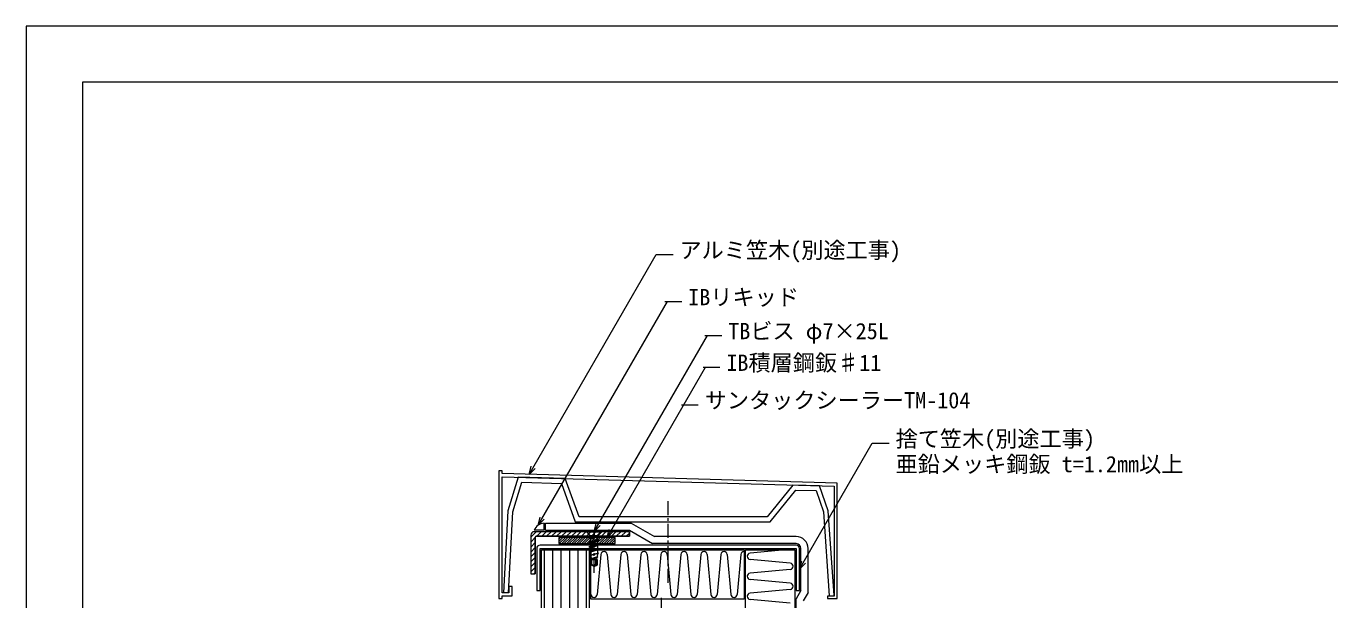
# Model space of a CAD drawing. Units: millimetres, scale not verified. Extents: x -840 to 840, y -594 to 594.
# Drawn here: x -840 to 86, y 186 to 594 of the extents above; entities that cross this region are included whole.
import ezdxf
from ezdxf.enums import TextEntityAlignment as Align

# ---------------------------------------------------------------- set-up
doc = ezdxf.new("R2010")
doc.units = ezdxf.units.MM
doc.header["$LTSCALE"] = 2
doc.linetypes.add('CHAIN1', pattern=[8, 5, -1, 1, -1])
doc.linetypes.add('DASHED2', pattern=[3, 2, -1])
for name, color, linetype, lineweight in [('0-0_輪郭線', 134, 'DASHED2', 9), ('0-1_図面枠', 7, 'Continuous', 9), ('0-2_文字', 5, 'Continuous', 9), ('0-7_中心線', 2, 'CHAIN1', 9), ('0-8_断熱材', 4, 'Continuous', 9), ('0-9_躯体', 7, 'Continuous', 9), ('0-A_鋼材(受け鋼鈑)', 4, 'Continuous', 9), ('0-B_部材(積層鋼板)', 4, 'Continuous', 9), ('0-C_IBリキッド', 7, 'Continuous', 9), ('0-D_IBｼｰﾄ', 7, 'Continuous', 9), ('0-E_ブチルﾃｰﾌﾟ', 4, 'Continuous', 9), ('0-F_実線', 7, 'Continuous', 9), ('1-0_寸法線', 7, 'Continuous', 9), ('1-1_部材(ﾋﾞｽ類)', 7, 'Continuous', 9)]:
    doc.layers.add(name, color=color, linetype=linetype, lineweight=lineweight)
doc.styles.add('ＭＳ ゴシック', font='')
doc.styles.get('ＭＳ ゴシック').set_extended_font_data('MS Gothic')

msp = doc.modelspace()

# ---------------------------------------------------------------- linework, layer by layer
at = {"layer": '0-0_輪郭線', "color": 2, "linetype": 'Continuous'}
msp.add_lwpolyline([(800, 554), (-800, 554), (-800, -554), (800, -554)], close=True, dxfattribs=at)
at = {"layer": '0-1_図面枠'}
msp.add_lwpolyline([(840, -594), (840, 594), (-840, 594), (-840, -594)], close=True, dxfattribs=at)
at = {"layer": '0-7_中心線'}
for p, q in [((-383.815, 198.157), (-383.815, 257.553)), ((-436.381, 205.248), (-436.381, 236.17)), ((-388.715, 187.546), (-388.715, 133.546))]:
    msp.add_line(p, q, dxfattribs=at)
at = {"layer": '0-8_断熱材'}
for p, q in [((-431.591, 218.28), (-434.192, 189.811)), ((-427.085, 218.28), (-424.484, 189.811)), ((-417.377, 218.28), (-419.977, 189.811)), ((-412.87, 218.28), (-410.269, 189.811)), ((-403.162, 218.28), (-405.763, 189.811)), ((-398.655, 218.28), (-396.055, 189.811)), ((-388.947, 218.28), (-391.548, 189.811)), ((-384.44, 218.28), (-381.84, 189.811)), ((-374.733, 218.28), (-377.333, 189.811)), ((-370.226, 218.28), (-367.625, 189.811)), ((-360.518, 218.28), (-363.118, 189.811)), ((-356.011, 218.28), (-353.41, 189.811)), ((-346.303, 218.28), (-348.904, 189.811)), ((-341.796, 218.28), (-339.196, 189.811)), ((-332.088, 218.28), (-334.689, 189.811)), ((-300.367, 221.546), (-325.549, 219.245)), ((-297.08, 212.138), (-325.549, 214.738)), ((-297.08, 207.631), (-325.549, 205.031)), ((-297.08, 197.923), (-325.549, 200.524)), ((-438.715, 189.986), (-438.699, 189.811)), ((-297.08, 193.416), (-325.549, 190.816)), ((-297.08, 183.709), (-325.549, 186.309))]:
    msp.add_line(p, q, dxfattribs=at)
at = {"layer": '0-8_断熱材', "color": 7}
for points in [[(-438.715, 221.546), (-329.815, 221.546), (-329.815, 186.546), (-438.715, 186.546)], [(-328.815, -241.454), (-328.815, 221.546), (-293.815, 221.546), (-293.815, -241.454)]]:
    msp.add_lwpolyline(points, close=True, dxfattribs=at)
at = {"layer": '0-8_断熱材'}
for centre, start, end in [((-429.338, 218.069), 5.35135, 174.64865), ((-415.123, 218.069), 5.35135, 174.64865), ((-400.909, 218.069), 5.35135, 174.64865), ((-386.694, 218.069), 5.35135, 174.64865), ((-372.479, 218.069), 5.35135, 174.64865), ((-358.264, 218.069), 5.35135, 174.64865), ((-344.05, 218.069), 5.35135, 174.64865), ((-329.835, 218.069), 89.49125, 174.64865), ((-325.338, 216.992), 95.35135, 264.64865), ((-325.338, 202.777), 95.35135, 264.64865), ((-297.292, 209.885), 275.35135, 84.64865), ((-297.292, 195.67), 275.35135, 84.64865), ((-436.445, 190.022), 185.35135, 354.64865), ((-422.231, 190.022), 185.35135, 354.64865), ((-408.016, 190.022), 185.35135, 354.64865), ((-393.801, 190.022), 185.35135, 354.64865), ((-379.586, 190.022), 185.35135, 354.64865), ((-365.372, 190.022), 185.35135, 354.64865), ((-351.157, 190.022), 185.35135, 354.64865), ((-336.942, 190.022), 185.35135, 354.64865), ((-325.338, 188.562), 95.35135, 264.64865)]:
    msp.add_arc(centre, 2.263, start, end, dxfattribs=at)
at = {"layer": '0-9_躯体'}
for p, q in [((-473.815, 221.546), (-439.715, 221.546)), ((-473.815, -444.454), (-473.815, 221.546)), ((-439.715, -444.454), (-439.715, 221.546))]:
    msp.add_line(p, q, dxfattribs=at)
at = {"layer": '0-9_躯体', "color": 4}
for p, q in [((-471.765, -444.454), (-471.765, 221.546)), ((-465.765, -444.454), (-465.765, 221.546)), ((-459.765, -444.454), (-459.765, 221.546)), ((-453.765, -444.454), (-453.765, 221.546)), ((-447.765, -444.454), (-447.765, 221.546)), ((-441.765, -444.454), (-441.765, 221.546))]:
    msp.add_line(p, q, dxfattribs=at)
at = {"layer": '0-A_鋼材(受け鋼鈑)', "color": 7}
msp.add_line((-292.815, 224.946), (-474.815, 224.946), dxfattribs=at)
for points in [[(-477.215, 222.546), (-477.215, 192.546), (-474.815, 192.546)], [(-474.815, 192.546), (-474.815, 222.546), (-292.815, 222.546), (-292.815, 192.546), (-290.415, 192.546), (-290.415, 222.546)]]:
    msp.add_lwpolyline(points, dxfattribs=at)
for centre, start, end in [((-474.815, 222.546), 90, 180), ((-292.815, 222.546), 0, 90)]:
    msp.add_arc(centre, 2.4, start, end, dxfattribs=at)
at = {"layer": '0-B_部材(積層鋼板)'}
for p, q in [((-481.381, 230.623), (-477.559, 234.446)), ((-477.19, 231.279), (-474.024, 234.446)), ((-473.655, 231.279), (-470.488, 234.446)), ((-470.119, 231.279), (-466.953, 234.446)), ((-466.584, 231.279), (-463.417, 234.446)), ((-463.048, 231.279), (-459.882, 234.446)), ((-459.513, 231.279), (-456.346, 234.446)), ((-455.977, 231.279), (-452.811, 234.446)), ((-452.442, 231.279), (-449.275, 234.446)), ((-448.906, 231.279), (-445.74, 234.446)), ((-445.371, 231.279), (-442.204, 234.446)), ((-441.835, 231.279), (-438.668, 234.446)), ((-434.764, 231.279), (-431.597, 234.446)), ((-431.229, 231.279), (-428.062, 234.446)), ((-427.693, 231.279), (-424.526, 234.446)), ((-424.157, 231.279), (-420.991, 234.446)), ((-420.622, 231.279), (-417.455, 234.446)), ((-417.086, 231.279), (-413.92, 234.446)), ((-413.551, 231.279), (-411.381, 233.448)), ((-481.381, 227.088), (-478.215, 230.255)), ((-481.381, 223.552), (-478.215, 226.719)), ((-481.381, 220.017), (-478.215, 223.184)), ((-481.381, 216.481), (-478.215, 219.648)), ((-481.381, 212.946), (-478.215, 216.112)), ((-481.381, 209.41), (-478.215, 212.577)), ((-481.381, 205.875), (-478.215, 209.041)), ((-479.275, 204.446), (-478.215, 205.506))]:
    msp.add_line(p, q, dxfattribs=at)
at = {"layer": '0-B_部材(積層鋼板)', "color": 7}
for p, q in [((-481.381, 231.946), (-481.381, 204.446)), ((-411.381, 234.446), (-478.881, 234.446)), ((-411.381, 234.446), (-411.381, 231.279)), ((-478.215, 230.529), (-478.215, 204.446)), ((-411.381, 231.279), (-477.465, 231.279)), ((-481.381, 204.446), (-478.215, 204.446))]:
    msp.add_line(p, q, dxfattribs=at)
at = {"layer": '0-B_部材(積層鋼板)'}
for points in [[(-481.381, 231.946), (-481.381, 204.446), (-478.215, 204.446), (-478.215, 230.529)], [(-477.465, 231.279), (-436.381, 231.279), (-436.381, 234.446), (-478.881, 234.446)], [(-438.3, 231.279), (-436.381, 233.197), (-435.133, 234.446)]]:
    msp.add_lwpolyline(points, dxfattribs=at)
msp.add_lwpolyline([(-411.381, 234.446), (-436.381, 234.446), (-436.381, 231.279), (-411.381, 231.279)], close=True, dxfattribs=at)
for centre, radius in [((-478.881, 231.946), 2.5), ((-477.465, 230.529), 0.75)]:
    msp.add_arc(centre, radius, 90, 180, dxfattribs=at)
at = {"layer": '0-B_部材(積層鋼板)', "color": 7}
for centre, radius in [((-478.881, 231.946), 2.5), ((-477.465, 230.529), 0.75)]:
    msp.add_arc(centre, radius, 90, 180, dxfattribs=at)
at = {"layer": '0-C_IBリキッド'}
for q in [(-478.881, 235.446), (-471.881, 240.446)]:
    msp.add_line((-471.881, 235.446), q, dxfattribs=at)
msp.add_arc((-471.881, 233.046), 7.4, 90, 161.07536, dxfattribs=at)
at = {"layer": '0-D_IBｼｰﾄ'}
for p, q in [((-470.881, 240.446), (-410.042, 240.446)), ((-470.881, 235.446), (-470.881, 240.446)), ((-470.881, 235.446), (-411.381, 235.446)), ((-411.381, 235.446), (-394.927, 225.946)), ((-410.042, 240.446), (-393.587, 230.946)), ((-292.815, 225.946), (-394.927, 225.946)), ((-292.815, 230.946), (-393.587, 230.946)), ((-289.415, 192.546), (-289.415, 222.546)), ((-284.415, 191.206), (-284.415, 222.546)), ((-289.415, 192.546), (-292.815, 186.657)), ((-292.815, -219.964), (-292.815, 186.657)), ((-284.415, 191.206), (-287.815, 185.317))]:
    msp.add_line(p, q, dxfattribs=at)
for radius in [8.4, 3.4]:
    msp.add_arc((-292.815, 222.546), radius, 0, 90, dxfattribs=at)
at = {"layer": '0-E_ブチルﾃｰﾌﾟ'}
for p, q in [((-461.381, 229.235), (-460.338, 230.279)), ((-461.381, 227.468), (-458.57, 230.279)), ((-461.136, 225.946), (-456.802, 230.279)), ((-459.368, 225.946), (-455.035, 230.279)), ((-457.6, 225.946), (-453.267, 230.279)), ((-455.832, 225.946), (-451.499, 230.279)), ((-454.065, 225.946), (-449.731, 230.279)), ((-452.297, 225.946), (-447.963, 230.279)), ((-450.529, 225.946), (-446.196, 230.279)), ((-448.761, 225.946), (-444.428, 230.279)), ((-446.993, 225.946), (-442.66, 230.279)), ((-445.226, 225.946), (-440.892, 230.279)), ((-443.458, 225.946), (-439.125, 230.279)), ((-441.69, 225.946), (-437.357, 230.279)), ((-439.922, 225.946), (-435.589, 230.279)), ((-438.155, 225.946), (-433.821, 230.279)), ((-436.387, 225.946), (-432.054, 230.279)), ((-434.619, 225.946), (-430.286, 230.279)), ((-432.851, 225.946), (-428.518, 230.279)), ((-431.084, 225.946), (-426.75, 230.279)), ((-429.316, 225.946), (-424.982, 230.279)), ((-427.548, 225.946), (-423.215, 230.279)), ((-425.78, 225.946), (-421.447, 230.279)), ((-424.013, 225.946), (-421.381, 228.577)), ((-422.245, 225.946), (-421.381, 226.809))]:
    msp.add_line(p, q, dxfattribs=at)
at = {"layer": '0-E_ブチルﾃｰﾌﾟ', "color": 7}
msp.add_lwpolyline([(-461.381, 225.946), (-421.381, 225.946), (-421.381, 230.279), (-461.381, 230.279)], close=True, dxfattribs=at)
at = {"layer": '0-E_ブチルﾃｰﾌﾟ'}
msp.add_lwpolyline([(-461.381, 225.946), (-421.381, 225.946), (-421.381, 230.279), (-461.381, 230.279)], close=True, dxfattribs=at)
at = {"layer": '0-F_実線'}
msp.add_lwpolyline([(-270.591, 186.842), (-263.606, 186.842), (-263.606, 269.021), (-501.732, 275.768), (-501.732, 277.789), (-504.023, 277.789), (-504.023, 186.842), (-501.732, 186.842), (-501.732, 188.863), (-494.591, 188.863), (-494.591, 195.601), (-496.882, 195.601), (-496.882, 190.885), (-501.732, 190.885), (-501.732, 273.476), (-265.897, 266.807), (-265.897, 222.551), (-265.897, 188.729), (-270.591, 188.729)], close=True, dxfattribs=at)
msp.add_lwpolyline([(-497.228, 190.885), (-494.141, 248.551), (-487.852, 269.582), (-459.61, 268.785), (-449.883, 241.446), (-311.357, 241.446), (-293.044, 264.072), (-278.733, 263.668), (-273.466, 248.484), (-269.421, 188.827), (-265.936, 189.152), (-270.02, 249.231), (-276.218, 267.099), (-295.175, 267.635), (-313.52, 244.946), (-447.111, 244.946), (-456.953, 272.209), (-490.434, 273.156), (-497.609, 249.231), (-500.733, 190.885)], dxfattribs=at)
at = {"layer": '1-0_寸法線'}
for p, q in [((-476.183, 239.067), (-384.369, 398.095)), ((-386.069, 398.095), (-374.069, 398.095)), ((-436.381, 234.606), (-355.937, 373.942)), ((-357.637, 373.942), (-345.637, 373.942)), ((-427.215, 230.279), (-357.277, 351.417)), ((-358.977, 351.417), (-346.977, 351.417)), ((-374.373, 324.748), (-362.373, 324.748))]:
    msp.add_line(p, q, dxfattribs=at)
for points in [[(-482.57, 275.177), (-392.307, 431.52), (-380.307, 431.52)], [(-290.415, 207.856), (-238.748, 297.347), (-226.748, 297.347)], [(-478.327, 279.419), (-482.57, 275.177), (-481.017, 280.972)], [(-471.94, 243.31), (-476.183, 239.067), (-474.63, 244.863)], [(-432.139, 238.849), (-436.381, 234.606), (-434.829, 240.402)], [(-422.972, 234.522), (-427.215, 230.279), (-425.662, 236.075)], [(-286.172, 212.099), (-290.415, 207.856), (-288.862, 213.652)]]:
    msp.add_lwpolyline(points, dxfattribs=at)
at = {"layer": '1-1_部材(ﾋﾞｽ類)'}
for p, q in [((-441.895, 234.606), (-430.868, 234.606)), ((-441.895, 234.606), (-441.895, 234.446)), ((-441.895, 234.446), (-430.868, 234.446)), ((-439.148, 231.698), (-441.895, 234.446)), ((-439.148, 231.698), (-433.615, 231.698)), ((-439.148, 231.698), (-439.148, 230.491)), ((-433.615, 231.698), (-430.868, 234.446)), ((-433.615, 231.698), (-433.615, 230.491)), ((-430.868, 234.606), (-430.868, 234.446)), ((-439.148, 230.491), (-433.615, 230.491)), ((-438.888, 227.051), (-438.888, 230.167)), ((-438.881, 230.4), (-438.881, 230.491)), ((-438.881, 223.957), (-438.881, 226.253)), ((-438.881, 220.894), (-438.881, 223.159)), ((-437.928, 230.401), (-437.908, 230.401)), ((-437.928, 230.314), (-437.908, 230.314)), ((-433.888, 228.577), (-433.888, 230.491)), ((-433.881, 225.481), (-433.881, 227.751)), ((-433.881, 222.419), (-433.881, 224.656)), ((-439.254, 217.775), (-438.759, 217.775)), ((-438.759, 220.03), (-438.621, 217.83)), ((-438.759, 217.775), (-433.921, 219.288)), ((-433.206, 219.288), (-438.759, 217.775)), ((-433.921, 218.793), (-438.759, 217.473)), ((-438.759, 215.095), (-438.621, 215.095)), ((-438.621, 217.473), (-438.456, 215.165)), ((-433.701, 216.635), (-438.621, 215.095)), ((-434.059, 216.415), (-438.621, 214.958)), ((-438.191, 214.608), (-438.456, 215.025)), ((-437.971, 211.11), (-437.971, 214.608)), ((-436.381, 214.608), (-435.586, 215.928)), ((-436.381, 209.608), (-436.381, 214.608)), ((-436.007, 215.229), (-434.626, 215.229)), ((-434.626, 210.928), (-434.626, 215.229)), ((-434.472, 214.608), (-434.204, 216.357)), ((-434.061, 218.746), (-434.204, 216.551)), ((-433.701, 216.635), (-434.059, 216.415)), ((-433.921, 221.57), (-434.004, 219.288)), ((-433.701, 216.635), (-434.004, 216.635)), ((-433.206, 219.288), (-433.921, 219.288)), ((-433.206, 219.288), (-433.921, 218.793)), ((-437.971, 211.11), (-438.356, 210.625)), ((-436.381, 209.608), (-438.356, 210.625)), ((-436.332, 209.633), (-437.971, 211.11)), ((-436.381, 209.674), (-434.626, 210.928)), ((-436.381, 209.608), (-434.324, 210.625)), ((-434.324, 210.625), (-434.626, 210.928))]:
    msp.add_line(p, q, dxfattribs=at)
for points in [[(-432.684, 228.443), (-433.921, 228.581), (-438.759, 227.068), (-440.079, 226.892), (-438.759, 226.188), (-433.921, 227.728)], [(-432.684, 225.348), (-433.921, 225.486), (-438.759, 223.973), (-440.079, 223.797), (-438.759, 223.093), (-433.921, 224.633)], [(-432.684, 222.285), (-433.921, 222.423), (-438.759, 220.91), (-440.079, 220.734), (-438.759, 220.03), (-433.921, 221.57)]]:
    msp.add_lwpolyline(points, close=True, dxfattribs=at)
for points in [[(-432.926, 228.47), (-433.869, 228.356), (-434.197, 228.301), (-434.526, 228.239), (-434.854, 228.169), (-435.181, 228.093), (-435.508, 228.009), (-435.833, 227.919), (-436.158, 227.823), (-436.481, 227.722), (-436.802, 227.615), (-436.981, 227.547), (-437.163, 227.48), (-437.349, 227.412), (-437.54, 227.345), (-437.734, 227.277), (-437.932, 227.21), (-438.135, 227.142), (-438.342, 227.075), (-438.554, 227.007), (-438.771, 226.94), (-438.898, 226.916), (-439.027, 226.896), (-439.156, 226.878), (-439.285, 226.864), (-439.414, 226.852), (-439.542, 226.842), (-439.669, 226.835), (-439.794, 226.831), (-439.917, 226.828), (-439.958, 226.828)], [(-432.926, 225.375), (-433.869, 225.261), (-434.197, 225.207), (-434.526, 225.144), (-434.854, 225.075), (-435.181, 224.998), (-435.508, 224.914), (-435.833, 224.825), (-436.158, 224.729), (-436.481, 224.627), (-436.802, 224.52), (-436.981, 224.452), (-437.163, 224.385), (-437.349, 224.317), (-437.54, 224.25), (-437.734, 224.182), (-437.932, 224.115), (-438.135, 224.047), (-438.342, 223.98), (-438.554, 223.912), (-438.771, 223.845), (-438.898, 223.821), (-439.027, 223.801), (-439.156, 223.783), (-439.285, 223.769), (-439.414, 223.757), (-439.542, 223.748), (-439.669, 223.741), (-439.794, 223.736), (-439.917, 223.733), (-439.958, 223.733)], [(-432.684, 228.443), (-433.876, 228.29), (-434.211, 228.23), (-434.544, 228.163), (-434.874, 228.089), (-435.202, 228.01), (-435.528, 227.925), (-435.851, 227.834), (-436.171, 227.737), (-436.488, 227.636), (-436.802, 227.528), (-436.981, 227.461), (-437.163, 227.393), (-437.349, 227.326), (-437.54, 227.258), (-437.734, 227.191), (-437.932, 227.123), (-438.135, 227.056), (-438.342, 226.988), (-438.554, 226.921), (-438.771, 226.853), (-438.883, 226.837), (-439, 226.823), (-439.12, 226.81), (-439.245, 226.798), (-439.372, 226.787), (-439.502, 226.776), (-439.634, 226.767), (-439.767, 226.758), (-439.821, 226.755)], [(-432.684, 225.348), (-433.876, 225.195), (-434.211, 225.135), (-434.544, 225.068), (-434.874, 224.995), (-435.202, 224.915), (-435.528, 224.83), (-435.851, 224.739), (-436.171, 224.643), (-436.488, 224.541), (-436.802, 224.434), (-436.981, 224.366), (-437.163, 224.299), (-437.349, 224.231), (-437.54, 224.164), (-437.734, 224.096), (-437.932, 224.029), (-438.135, 223.961), (-438.342, 223.894), (-438.554, 223.826), (-438.771, 223.759), (-438.883, 223.743), (-439, 223.728), (-439.12, 223.715), (-439.245, 223.703), (-439.372, 223.692), (-439.502, 223.682), (-439.634, 223.672), (-439.767, 223.663), (-439.821, 223.66)], [(-438.202, 230.491), (-439.236, 230.353), (-437.916, 229.649), (-435.271, 230.491)], [(-437.928, 230.401), (-438.055, 230.377), (-438.183, 230.356), (-438.313, 230.339), (-438.442, 230.325), (-438.571, 230.313), (-438.699, 230.303), (-438.826, 230.296), (-438.951, 230.292), (-439.074, 230.289), (-439.115, 230.289)], [(-437.928, 230.314), (-438.04, 230.298), (-438.156, 230.284), (-438.277, 230.271), (-438.401, 230.259), (-438.529, 230.248), (-438.659, 230.237), (-438.791, 230.228), (-438.924, 230.219), (-438.978, 230.216)], [(-437.639, 230.491), (-437.711, 230.468), (-437.928, 230.401), (-437.908, 230.401)], [(-437.371, 230.491), (-437.499, 230.449), (-437.711, 230.382), (-437.928, 230.314), (-437.908, 230.314)], [(-432.926, 222.312), (-433.869, 222.198), (-434.197, 222.144), (-434.526, 222.082), (-434.854, 222.012), (-435.181, 221.935), (-435.508, 221.852), (-435.833, 221.762), (-436.158, 221.666), (-436.481, 221.564), (-436.802, 221.457), (-436.981, 221.39), (-437.163, 221.322), (-437.349, 221.255), (-437.54, 221.187), (-437.734, 221.12), (-437.932, 221.052), (-438.135, 220.985), (-438.342, 220.917), (-438.554, 220.85), (-438.771, 220.782), (-438.898, 220.758), (-439.027, 220.738), (-439.156, 220.721), (-439.285, 220.706), (-439.414, 220.694), (-439.542, 220.685), (-439.669, 220.678), (-439.794, 220.673), (-439.917, 220.67), (-439.958, 220.67)], [(-432.684, 222.285), (-433.876, 222.133), (-434.211, 222.072), (-434.544, 222.005), (-434.874, 221.932), (-435.202, 221.852), (-435.528, 221.767), (-435.851, 221.676), (-436.171, 221.58), (-436.488, 221.478), (-436.802, 221.371), (-436.981, 221.303), (-437.163, 221.236), (-437.349, 221.168), (-437.54, 221.101), (-437.734, 221.033), (-437.932, 220.966), (-438.135, 220.898), (-438.342, 220.831), (-438.554, 220.763), (-438.771, 220.696), (-438.883, 220.68), (-439, 220.665), (-439.12, 220.652), (-439.245, 220.64), (-439.372, 220.629), (-439.502, 220.619), (-439.634, 220.609), (-439.767, 220.6), (-439.821, 220.597)], [(-438.759, 217.775), (-439.254, 217.775), (-438.759, 217.473)], [(-434.004, 216.635), (-438.621, 215.095), (-438.759, 215.095), (-438.621, 214.958)], [(-438.356, 210.625), (-438.356, 214.608), (-434.324, 214.608), (-434.324, 210.625)], [(-436.381, 209.678), (-435.066, 211.462), (-435.066, 214.608)]]:
    msp.add_lwpolyline(points, dxfattribs=at)

# ---------------------------------------------------------------- texts
at = {"layer": '0-2_文字', "color": 7, "style": 'ＭＳ ゴシック'}
for s, p in [('アルミ笠木(別途工事)', (-375.766, 425.461)), ('IBリキッド', (-369.528, 392.036)), ('TBビス φ7×25L', (-341.096, 367.883)), ('IB積層鋼鈑♯11', (-342.436, 345.358)), ('サンタックシーラーTM-104', (-357.833, 318.689)), ('捨て笠木(別途工事)', (-222.207, 291.288)), ('亜鉛メッキ鋼鈑 t=1.2㎜以上', (-222.207, 273.288))]:
    msp.add_text(s, height=11.54, dxfattribs=at).set_placement(p, align=Align.BOTTOM_LEFT)

doc.saveas('drawing.dxf')
